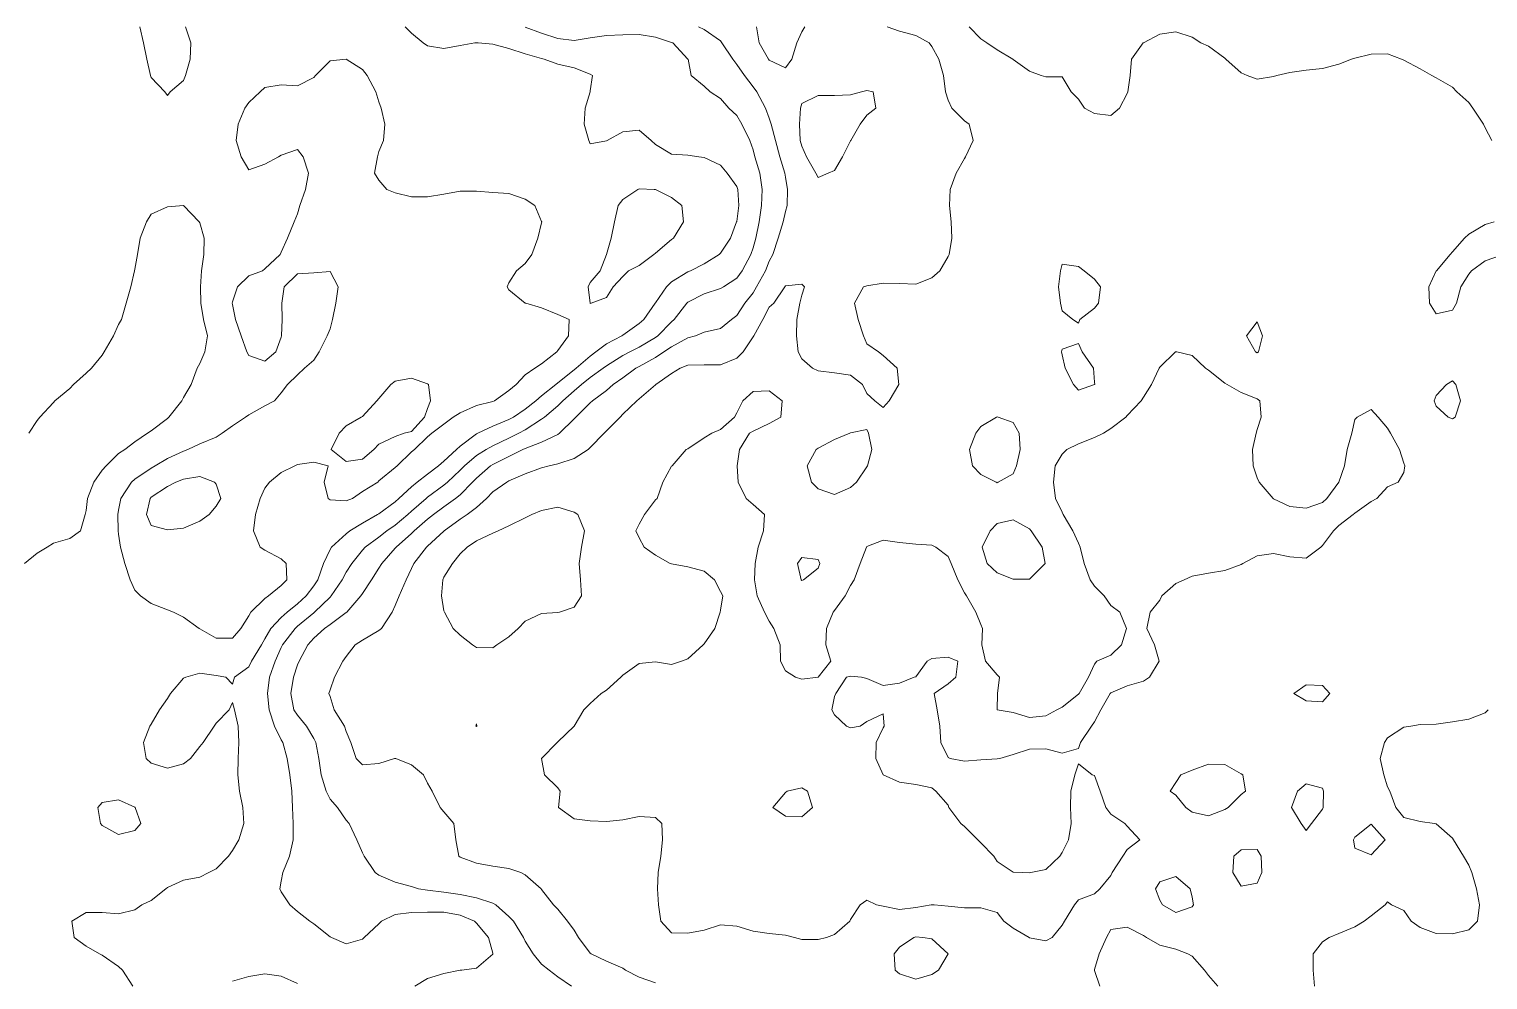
# Model space of a CAD drawing. Header units: centimetres. Extents: x 0 to 642158, y -847 to 649707.
# Drawn here: x 617373 to 617417.83, y 620826.95 to 620856.17 of the extents above; entities that cross this region are included whole.
import ezdxf

# ---------------------------------------------------------------- set-up
doc = ezdxf.new("R2010")
doc.units = ezdxf.units.CM
doc.header["$MEASUREMENT"] = 0
doc.layers.add('WAL_topographie 0.5', color=253, linetype='Continuous', lineweight=20)

msp = doc.modelspace()

# ---------------------------------------------------------------- linework, layer by layer
at = {"layer": 'WAL_topographie 0.5'}
for points in [[(617384.561, 620856.25), (617384.75, 620856.048), (617385.116, 620855.75), (617385.25, 620855.659), (617385.75, 620855.577), (617386.25, 620855.668), (617386.7, 620855.75), (617386.75, 620855.756), (617386.808, 620855.75), (617387.25, 620855.713), (617387.75, 620855.579), (617388.25, 620855.419), (617388.75, 620855.269), (617388.828, 620855.25), (617389.25, 620855.1), (617389.75, 620854.985), (617390.25, 620854.793), (617390.319, 620854.75), (617390.25, 620854.276), (617390.247, 620854.25), (617390.091, 620853.75), (617390.059, 620853.25), (617390.203, 620852.75), (617390.25, 620852.65), (617390.75, 620852.738), (617390.764, 620852.75), (617391.25, 620853.019), (617391.75, 620853.067), (617392.117, 620852.75), (617392.25, 620852.628), (617392.75, 620852.33), (617393.25, 620852.296), (617393.583, 620852.25), (617393.75, 620852.23), (617394.25, 620851.99), (617394.459, 620851.75), (617394.75, 620851.339), (617394.783, 620851.25), (617394.816, 620850.75), (617394.75, 620850.263), (617394.747, 620850.25), (617394.557, 620849.75), (617394.25, 620849.284), (617394.215, 620849.25), (617393.75, 620848.956), (617393.332, 620848.75), (617393.25, 620848.717), (617392.75, 620848.408), (617392.591, 620848.25), (617392.25, 620847.761), (617392.242, 620847.75), (617391.89, 620847.25), (617391.75, 620847.127), (617391.25, 620846.772), (617391.217, 620846.75), (617390.75, 620846.505), (617390.424, 620846.25), (617390.25, 620846.123), (617389.812, 620845.75), (617389.75, 620845.701), (617389.25, 620845.297), (617389.19, 620845.25), (617388.75, 620844.899), (617388.579, 620844.75), (617388.25, 620844.491), (617387.887, 620844.25), (617387.75, 620844.172), (617387.25, 620843.97), (617386.791, 620843.75), (617386.75, 620843.73), (617386.25, 620843.355), (617386.139, 620843.25), (617385.75, 620842.893), (617385.579, 620842.75), (617385.25, 620842.495), (617384.933, 620842.25), (617384.75, 620842.103), (617384.364, 620841.75), (617384.25, 620841.647), (617383.75, 620841.276), (617383.707, 620841.25), (617383.25, 620840.991), (617382.857, 620840.75), (617382.75, 620840.664), (617382.291, 620840.25), (617382.25, 620840.18), (617382.054, 620839.75), (617381.875, 620839.25), (617381.75, 620839.065), (617381.512, 620838.75), (617381.25, 620838.509), (617380.935, 620838.25), (617380.75, 620838.091), (617380.435, 620837.75), (617380.25, 620837.432), (617380.144, 620837.25), (617379.838, 620836.75), (617379.75, 620836.571), (617379.313, 620836.25), (617379.25, 620836.041), (617379.052, 620836.25), (617378.75, 620836.3), (617378.25, 620836.38), (617377.814, 620836.25), (617377.75, 620836.218), (617377.351, 620835.75), (617377.25, 620835.6), (617377.011, 620835.25), (617376.75, 620834.81), (617376.712, 620834.75), (617376.52, 620834.25), (617376.596, 620833.75), (617376.75, 620833.607), (617377.25, 620833.461), (617377.75, 620833.594), (617377.965, 620833.75), (617378.25, 620834.12), (617378.35, 620834.25), (617378.693, 620834.75), (617378.75, 620834.84), (617379.151, 620835.25), (617379.25, 620835.479), (617379.315, 620835.25), (617379.429, 620834.75), (617379.448, 620834.25), (617379.424, 620833.75), (617379.418, 620833.25), (617379.464, 620832.75), (617379.565, 620832.25), (617379.603, 620831.75), (617379.446, 620831.25), (617379.25, 620830.925), (617379.133, 620830.75), (617378.75, 620830.358), (617378.528, 620830.25), (617378.25, 620830.107), (617377.75, 620830.013), (617377.25, 620829.786), (617377.2, 620829.75), (617376.75, 620829.392), (617376.466, 620829.25), (617376.25, 620829.104), (617375.75, 620828.977), (617375.25, 620829.022), (617374.75, 620829.021), (617374.318, 620828.75), (617374.385, 620828.25), (617374.75, 620827.985), (617375.164, 620827.75), (617375.25, 620827.706), (617375.75, 620827.362), (617375.872, 620827.25), (617376.192, 620826.75)], [(617376.409, 620856.25), (617376.515, 620855.75), (617376.619, 620855.25), (617376.732, 620854.75), (617376.75, 620854.69), (617377.173, 620854.25), (617377.25, 620854.139), (617377.335, 620854.25), (617377.75, 620854.592), (617377.806, 620854.75), (617377.949, 620855.25), (617377.967, 620855.75), (617377.808, 620856.25)], [(617388.25, 620856.237), (617388.75, 620856.049), (617389.25, 620855.883), (617389.75, 620855.823), (617390.25, 620855.904), (617390.75, 620855.975), (617391.25, 620856.005), (617391.75, 620856.01), (617392.25, 620855.928), (617392.75, 620855.767), (617392.784, 620855.75), (617393.25, 620855.255), (617393.256, 620855.25), (617393.348, 620854.75), (617393.75, 620854.419), (617393.93, 620854.25), (617394.25, 620854.04), (617394.505, 620853.75), (617394.75, 620853.517), (617394.906, 620853.25), (617395.154, 620852.75), (617395.25, 620852.466), (617395.307, 620852.25), (617395.463, 620851.75), (617395.536, 620851.25), (617395.511, 620850.75), (617395.438, 620850.25), (617395.332, 620849.75), (617395.25, 620849.449), (617395.183, 620849.25), (617394.918, 620848.75), (617394.75, 620848.517), (617394.339, 620848.25), (617394.25, 620848.197), (617393.75, 620848.04), (617393.25, 620847.784), (617393.214, 620847.75), (617392.823, 620847.25), (617392.75, 620847.182), (617392.326, 620846.75), (617392.25, 620846.698), (617391.75, 620846.401), (617391.462, 620846.25), (617391.25, 620846.138), (617390.75, 620845.827), (617390.647, 620845.75), (617390.25, 620845.462), (617389.982, 620845.25), (617389.75, 620845.052), (617389.402, 620844.75), (617389.25, 620844.597), (617388.843, 620844.25), (617388.75, 620844.181), (617388.25, 620843.861), (617388.052, 620843.75), (617387.75, 620843.597), (617387.25, 620843.364), (617387.049, 620843.25), (617386.75, 620843.066), (617386.383, 620842.75), (617386.25, 620842.614), (617385.858, 620842.25), (617385.75, 620842.16), (617385.25, 620841.784), (617385.209, 620841.75), (617384.75, 620841.353), (617384.637, 620841.25), (617384.25, 620840.927), (617383.995, 620840.75), (617383.75, 620840.562), (617383.335, 620840.25), (617383.25, 620840.153), (617382.919, 620839.75), (617382.75, 620839.481), (617382.625, 620839.25), (617382.286, 620838.75), (617382.25, 620838.714), (617381.777, 620838.25), (617381.75, 620838.228), (617381.25, 620837.818), (617381.174, 620837.75), (617380.793, 620837.25), (617380.75, 620837.162), (617380.563, 620836.75), (617380.392, 620836.25), (617380.328, 620835.75), (617380.379, 620835.25), (617380.545, 620834.75), (617380.75, 620834.332), (617380.803, 620834.25), (617380.934, 620833.75), (617381.015, 620833.25), (617381.081, 620832.75), (617381.093, 620832.25), (617381.117, 620831.75), (617381.117, 620831.25), (617381.001, 620830.75), (617380.796, 620830.25), (617380.75, 620829.981), (617380.705, 620829.75), (617380.75, 620829.652), (617381.011, 620829.25), (617381.25, 620829.053), (617381.625, 620828.75), (617381.75, 620828.668), (617382.25, 620828.274), (617382.295, 620828.25), (617382.75, 620828.055), (617383.25, 620828.196), (617383.303, 620828.25), (617383.75, 620828.668), (617383.835, 620828.75), (617384.25, 620828.953), (617384.75, 620829.023), (617385.25, 620829.033), (617385.75, 620829.026), (617386.25, 620828.932), (617386.69, 620828.75), (617386.75, 620828.696), (617387.124, 620828.25), (617387.25, 620827.767), (617387.255, 620827.75), (617387.25, 620827.735), (617386.75, 620827.306), (617386.3, 620827.25), (617386.25, 620827.245), (617385.75, 620827.145), (617385.25, 620826.994), (617384.855, 620826.75)], [(617393.579, 620856.25), (617393.75, 620856.168), (617394.25, 620855.811), (617394.295, 620855.75), (617394.635, 620855.25), (617394.75, 620855.087), (617394.993, 620854.75), (617395.25, 620854.4), (617395.367, 620854.25), (617395.631, 620853.75), (617395.75, 620853.434), (617395.812, 620853.25), (617395.94, 620852.75), (617396.076, 620852.25), (617396.232, 620851.75), (617396.25, 620851.62), (617396.309, 620851.25), (617396.302, 620850.75), (617396.25, 620850.573), (617396.178, 620850.25), (617396.021, 620849.75), (617395.861, 620849.25), (617395.75, 620849.043), (617395.631, 620848.75), (617395.36, 620848.25), (617395.25, 620848.069), (617395.002, 620847.75), (617394.75, 620847.371), (617394.586, 620847.25), (617394.25, 620846.975), (617393.75, 620846.864), (617393.481, 620846.75), (617393.25, 620846.69), (617392.75, 620846.411), (617392.506, 620846.25), (617392.25, 620846.08), (617391.75, 620845.805), (617391.65, 620845.75), (617391.25, 620845.46), (617390.953, 620845.25), (617390.75, 620845.07), (617390.322, 620844.75), (617390.25, 620844.685), (617389.8, 620844.25), (617389.75, 620844.197), (617389.299, 620843.75), (617389.25, 620843.716), (617388.75, 620843.479), (617388.25, 620843.286), (617388.173, 620843.25), (617387.75, 620843.04), (617387.25, 620842.793), (617387.184, 620842.75), (617386.75, 620842.375), (617386.627, 620842.25), (617386.25, 620841.862), (617386.111, 620841.75), (617385.75, 620841.493), (617385.427, 620841.25), (617385.25, 620841.107), (617384.831, 620840.75), (617384.75, 620840.674), (617384.278, 620840.25), (617384.25, 620840.215), (617383.84, 620839.75), (617383.75, 620839.608), (617383.523, 620839.25), (617383.25, 620838.83), (617383.198, 620838.75), (617382.763, 620838.25), (617382.75, 620838.241), (617382.25, 620837.876), (617382.085, 620837.75), (617381.75, 620837.45), (617381.564, 620837.25), (617381.297, 620836.75), (617381.25, 620836.635), (617381.125, 620836.25), (617381.041, 620835.75), (617381.142, 620835.25), (617381.25, 620835.089), (617381.523, 620834.75), (617381.75, 620834.37), (617381.817, 620834.25), (617381.908, 620833.75), (617381.978, 620833.25), (617382.13, 620832.75), (617382.25, 620832.499), (617382.478, 620832.25), (617382.75, 620831.853), (617382.843, 620831.75), (617383.069, 620831.25), (617383.25, 620830.853), (617383.303, 620830.75), (617383.633, 620830.25), (617383.75, 620830.163), (617384.25, 620829.954), (617384.75, 620829.818), (617384.971, 620829.75), (617385.25, 620829.705), (617385.75, 620829.641), (617386.25, 620829.569), (617386.75, 620829.473), (617387.25, 620829.309), (617387.348, 620829.25), (617387.75, 620828.9), (617387.885, 620828.75), (617388.196, 620828.25), (617388.25, 620828.133), (617388.495, 620827.75), (617388.75, 620827.428), (617388.982, 620827.25), (617389.25, 620827.045), (617389.673, 620826.75)], [(617399.374, 620856.25), (617399.75, 620856.117), (617400.25, 620855.979), (617400.659, 620855.75), (617400.75, 620855.64), (617400.965, 620855.25), (617401.107, 620854.75), (617401.169, 620854.25), (617401.25, 620853.993), (617401.359, 620853.75), (617401.75, 620853.359), (617401.893, 620853.25), (617402.014, 620852.75), (617401.779, 620852.25), (617401.75, 620852.203), (617401.498, 620851.75), (617401.314, 620851.25), (617401.29, 620850.75), (617401.341, 620850.25), (617401.359, 620849.75), (617401.28, 620849.25), (617401.25, 620849.188), (617400.987, 620848.75), (617400.75, 620848.527), (617400.25, 620848.335), (617399.75, 620848.353), (617399.25, 620848.366), (617398.75, 620848.284), (617398.644, 620848.25), (617398.366, 620847.75), (617398.486, 620847.25), (617398.644, 620846.75), (617398.75, 620846.5), (617399.104, 620846.25), (617399.25, 620846.147), (617399.679, 620845.75), (617399.728, 620845.25), (617399.439, 620844.75), (617399.25, 620844.547), (617398.995, 620844.75), (617398.75, 620844.975), (617398.618, 620845.25), (617398.25, 620845.541), (617397.75, 620845.613), (617397.25, 620845.67), (617397.076, 620845.75), (617396.75, 620846.038), (617396.642, 620846.25), (617396.589, 620846.75), (617396.601, 620847.25), (617396.691, 620847.75), (617396.75, 620848), (617396.83, 620848.25), (617396.75, 620848.337), (617396.25, 620848.28), (617396.23, 620848.25), (617395.887, 620847.75), (617395.75, 620847.633), (617395.555, 620847.25), (617395.274, 620846.75), (617395.25, 620846.714), (617394.945, 620846.25), (617394.75, 620846.065), (617394.25, 620845.856), (617393.75, 620845.853), (617393.25, 620845.844), (617393.013, 620845.75), (617392.75, 620845.585), (617392.261, 620845.25), (617392.25, 620845.241), (617391.75, 620844.813), (617391.681, 620844.75), (617391.25, 620844.336), (617391.168, 620844.25), (617390.75, 620843.823), (617390.673, 620843.75), (617390.25, 620843.312), (617390.179, 620843.25), (617389.75, 620842.98), (617389.25, 620842.816), (617388.984, 620842.75), (617388.75, 620842.686), (617388.25, 620842.508), (617387.75, 620842.287), (617387.684, 620842.25), (617387.25, 620841.954), (617387.059, 620841.75), (617386.75, 620841.473), (617386.46, 620841.25), (617386.25, 620841.11), (617385.755, 620840.75), (617385.75, 620840.745), (617385.25, 620840.285), (617385.213, 620840.25), (617384.821, 620839.75), (617384.75, 620839.591), (617384.586, 620839.25), (617384.372, 620838.75), (617384.25, 620838.461), (617384.158, 620838.25), (617383.828, 620837.75), (617383.75, 620837.693), (617383.25, 620837.39), (617383.024, 620837.25), (617382.75, 620836.889), (617382.645, 620836.75), (617382.383, 620836.25), (617382.25, 620835.86), (617382.218, 620835.75), (617382.25, 620835.657), (617382.377, 620835.25), (617382.691, 620834.75), (617382.75, 620834.58), (617382.889, 620834.25), (617383.05, 620833.75), (617383.25, 620833.554), (617383.75, 620833.603), (617384.235, 620833.75), (617384.25, 620833.755), (617384.268, 620833.75), (617384.75, 620833.563), (617385.124, 620833.25), (617385.25, 620833), (617385.392, 620832.75), (617385.64, 620832.25), (617385.75, 620832.113), (617386.055, 620831.75), (617386.119, 620831.25), (617386.207, 620830.75), (617386.25, 620830.716), (617386.75, 620830.532), (617387.25, 620830.448), (617387.75, 620830.375), (617388.113, 620830.25), (617388.25, 620830.18), (617388.735, 620829.75), (617388.75, 620829.731), (617389.122, 620829.25), (617389.25, 620829.122), (617389.549, 620828.75), (617389.75, 620828.478), (617389.885, 620828.25), (617390.25, 620827.772), (617390.28, 620827.75), (617390.75, 620827.525), (617391.25, 620827.312), (617391.332, 620827.25), (617391.75, 620827.027), (617392.25, 620826.852)], [(617395.36, 620856.25), (617395.435, 620855.75), (617395.725, 620855.25), (617395.75, 620855.219), (617396.25, 620854.988), (617396.442, 620855.25), (617396.595, 620855.75), (617396.75, 620856.091), (617396.845, 620856.25)], [(617401.892, 620856.25), (617402.25, 620855.873), (617402.432, 620855.75), (617402.75, 620855.542), (617403.236, 620855.25), (617403.25, 620855.24), (617403.75, 620854.879), (617404.104, 620854.75), (617404.25, 620854.704), (617404.75, 620854.71), (617405.024, 620854.25), (617405.25, 620854.024), (617405.442, 620853.75), (617405.75, 620853.585), (617406.25, 620853.517), (617406.509, 620853.75), (617406.75, 620854.193), (617406.77, 620854.25), (617406.844, 620854.75), (617406.881, 620855.25), (617407.24, 620855.75), (617407.25, 620855.758), (617407.75, 620856.022), (617408.25, 620856.093), (617408.75, 620855.93), (617409.017, 620855.75), (617409.25, 620855.648), (617409.75, 620855.278), (617409.787, 620855.25), (617410.25, 620854.828), (617410.439, 620854.75), (617410.75, 620854.64), (617411.25, 620854.721), (617411.347, 620854.75), (617411.75, 620854.844), (617412.25, 620854.917), (617412.75, 620854.962), (617413.25, 620855.098), (617413.643, 620855.25), (617413.75, 620855.286), (617414.25, 620855.406), (617414.75, 620855.416), (617415.183, 620855.25), (617415.25, 620855.225), (617415.75, 620854.955), (617416.118, 620854.75), (617416.25, 620854.68), (617416.75, 620854.392), (617416.883, 620854.25), (617417.25, 620853.916), (617417.369, 620853.75), (617417.706, 620853.25), (617417.75, 620853.139), (617417.96, 620852.75)], [(617379.512, 620837.75), (617379.25, 620837.448), (617378.75, 620837.451), (617378.25, 620837.738), (617378.229, 620837.75), (617377.75, 620838.094), (617377.435, 620838.25), (617377.25, 620838.323), (617376.75, 620838.515), (617376.429, 620838.75), (617376.25, 620838.932), (617376.103, 620839.25), (617375.941, 620839.75), (617375.814, 620840.25), (617375.75, 620840.649), (617375.736, 620840.75), (617375.726, 620841.25), (617375.75, 620841.383), (617375.816, 620841.75), (617376.147, 620842.25), (617376.25, 620842.338), (617376.75, 620842.68), (617376.876, 620842.75), (617377.25, 620842.977), (617377.75, 620843.203), (617377.879, 620843.25), (617378.25, 620843.429), (617378.75, 620843.635), (617378.933, 620843.75), (617379.25, 620843.983), (617379.648, 620844.25), (617379.75, 620844.323), (617380.25, 620844.59), (617380.542, 620844.75), (617380.75, 620844.996), (617380.944, 620845.25), (617381.25, 620845.55), (617381.461, 620845.75), (617381.75, 620845.999), (617381.915, 620846.25), (617382.157, 620846.75), (617382.25, 620846.964), (617382.327, 620847.25), (617382.433, 620847.75), (617382.503, 620848.25), (617382.25, 620848.722), (617381.75, 620848.683), (617381.25, 620848.656), (617380.837, 620848.25), (617380.771, 620847.75), (617380.776, 620847.25), (617380.759, 620846.75), (617380.75, 620846.708), (617380.58, 620846.25), (617380.25, 620845.968), (617379.75, 620846.143), (617379.693, 620846.25), (617379.523, 620846.75), (617379.343, 620847.25), (617379.25, 620847.706), (617379.242, 620847.75), (617379.25, 620847.788), (617379.402, 620848.25), (617379.75, 620848.589), (617380.176, 620848.75), (617380.25, 620848.804), (617380.718, 620849.25), (617380.75, 620849.315), (617380.947, 620849.75), (617381.145, 620850.25), (617381.25, 620850.5), (617381.327, 620850.75), (617381.497, 620851.25), (617381.591, 620851.75), (617381.428, 620852.25), (617381.25, 620852.47), (617380.75, 620852.302), (617380.667, 620852.25), (617380.25, 620852.025), (617379.75, 620851.849), (617379.522, 620852.25), (617379.363, 620852.75), (617379.425, 620853.25), (617379.633, 620853.75), (617379.75, 620853.924), (617380.098, 620854.25), (617380.25, 620854.378), (617380.75, 620854.464), (617381.25, 620854.43), (617381.75, 620854.693), (617381.808, 620854.75), (617382.25, 620855.199), (617382.75, 620855.25), (617382.75, 620855.25), (617382.75, 620855.25), (617383.25, 620854.935), (617383.388, 620854.75), (617383.656, 620854.25), (617383.75, 620853.942), (617383.826, 620853.75), (617383.938, 620853.25), (617383.892, 620852.75), (617383.75, 620852.412), (617383.704, 620852.25), (617383.617, 620851.75), (617383.75, 620851.53), (617384, 620851.25), (617384.25, 620851.146), (617384.75, 620851.023), (617385.25, 620851.016), (617385.75, 620851.104), (617386.25, 620851.197), (617386.75, 620851.198), (617387.25, 620851.151), (617387.75, 620851.118), (617388.25, 620850.948), (617388.543, 620850.75), (617388.75, 620850.265), (617388.757, 620850.25), (617388.75, 620850.219), (617388.636, 620849.75), (617388.457, 620849.25), (617388.25, 620848.967), (617387.977, 620848.75), (617387.75, 620848.377), (617387.69, 620848.25), (617387.75, 620848.16), (617388.25, 620847.755), (617388.263, 620847.75), (617388.75, 620847.609), (617389.25, 620847.403), (617389.599, 620847.25), (617389.578, 620846.75), (617389.25, 620846.294), (617389.223, 620846.25), (617388.75, 620845.885), (617388.548, 620845.75), (617388.25, 620845.547), (617387.972, 620845.25), (617387.75, 620845.068), (617387.306, 620844.75), (617387.25, 620844.729), (617386.75, 620844.605), (617386.25, 620844.383), (617386.031, 620844.25), (617385.75, 620844.028), (617385.379, 620843.75), (617385.25, 620843.645), (617384.848, 620843.25), (617384.75, 620843.179), (617384.314, 620842.75), (617384.25, 620842.698), (617383.75, 620842.29), (617383.717, 620842.25), (617383.25, 620841.958), (617382.939, 620841.75), (617382.75, 620841.672), (617382.25, 620841.709), (617382.193, 620841.75), (617382.072, 620842.25), (617382.197, 620842.75), (617381.75, 620842.866), (617381.25, 620842.795), (617381.171, 620842.75), (617380.75, 620842.541), (617380.393, 620842.25), (617380.25, 620842.06), (617380.103, 620841.75), (617379.964, 620841.25), (617379.899, 620840.75), (617380.106, 620840.25), (617380.25, 620840.161), (617380.75, 620839.887), (617380.905, 620839.75), (617380.919, 620839.25), (617380.75, 620839.067), (617380.361, 620838.75), (617380.25, 620838.668), (617379.814, 620838.25), (617379.75, 620838.134), (617379.512, 620837.75)], [(617397.25, 620851.616), (617397.557, 620851.75), (617397.75, 620851.825), (617398.002, 620852.25), (617398.25, 620852.74), (617398.255, 620852.75), (617398.543, 620853.25), (617398.75, 620853.53), (617399.025, 620853.75), (617398.94, 620854.25), (617398.75, 620854.288), (617398.587, 620854.25), (617398.25, 620854.16), (617397.75, 620854.131), (617397.25, 620854.13), (617396.75, 620853.892), (617396.707, 620853.75), (617396.674, 620853.25), (617396.703, 620852.75), (617396.75, 620852.576), (617396.893, 620852.25), (617397.183, 620851.75), (617397.25, 620851.616)], [(617390.279, 620847.75), (617390.25, 620847.743), (617390.241, 620847.75), (617390.181, 620848.25), (617390.25, 620848.387), (617390.552, 620848.75), (617390.75, 620849.25), (617390.75, 620849.25), (617390.89, 620849.75), (617390.995, 620850.25), (617391.106, 620850.75), (617391.25, 620850.936), (617391.706, 620851.25), (617391.75, 620851.267), (617392.212, 620851.25), (617392.25, 620851.248), (617392.75, 620850.997), (617393.067, 620850.75), (617393.109, 620850.25), (617392.806, 620849.75), (617392.75, 620849.704), (617392.25, 620849.285), (617392.202, 620849.25), (617391.75, 620848.908), (617391.426, 620848.75), (617391.25, 620848.571), (617390.951, 620848.25), (617390.75, 620847.928), (617390.279, 620847.75)], [(617372.864, 620839.75), (617373.25, 620840.064), (617373.556, 620840.25), (617373.75, 620840.368), (617374.25, 620840.52), (617374.581, 620840.75), (617374.726, 620841.25), (617374.75, 620841.375), (617374.794, 620841.75), (617374.99, 620842.25), (617375.25, 620842.614), (617375.365, 620842.75), (617375.75, 620843.133), (617375.94, 620843.25), (617376.25, 620843.49), (617376.64, 620843.75), (617376.75, 620843.823), (617377.25, 620844.208), (617377.3, 620844.25), (617377.699, 620844.75), (617377.75, 620844.847), (617377.982, 620845.25), (617378.169, 620845.75), (617378.25, 620845.895), (617378.4, 620846.25), (617378.486, 620846.75), (617378.363, 620847.25), (617378.281, 620847.75), (617378.269, 620848.25), (617378.296, 620848.75), (617378.373, 620849.25), (617378.377, 620849.75), (617378.25, 620850.225), (617378.233, 620850.25), (617377.75, 620850.75), (617377.25, 620850.712), (617376.75, 620850.485), (617376.612, 620850.25), (617376.412, 620849.75), (617376.332, 620849.25), (617376.25, 620848.798), (617376.245, 620848.75), (617376.126, 620848.25), (617375.989, 620847.75), (617375.836, 620847.25), (617375.75, 620847.097), (617375.591, 620846.75), (617375.31, 620846.25), (617375.25, 620846.148), (617374.914, 620845.75), (617374.75, 620845.6), (617374.366, 620845.25), (617374.25, 620845.128), (617373.797, 620844.75), (617373.75, 620844.698), (617373.334, 620844.25), (617373.25, 620844.139), (617372.998, 620843.75)], [(617418.026, 620850.25), (617417.75, 620850.173), (617417.25, 620849.876), (617417.12, 620849.75), (617416.75, 620849.327), (617416.675, 620849.25), (617416.258, 620848.75), (617416.25, 620848.742), (617416.024, 620848.25), (617416.038, 620847.75), (617416.25, 620847.423), (617416.75, 620847.538), (617416.875, 620847.75), (617417, 620848.25), (617417.25, 620848.646), (617417.334, 620848.75), (617417.75, 620849.056), (617418.25, 620849.225)], [(617405.295, 620847.25), (617405.25, 620847.131), (617405.083, 620847.25), (617404.75, 620847.513), (617404.699, 620847.75), (617404.643, 620848.25), (617404.703, 620848.75), (617404.75, 620848.948), (617405.25, 620848.88), (617405.431, 620848.75), (617405.75, 620848.484), (617405.933, 620848.25), (617405.866, 620847.75), (617405.75, 620847.599), (617405.295, 620847.25)], [(617410.791, 620846.25), (617410.75, 620846.224), (617410.697, 620846.25), (617410.422, 620846.75), (617410.75, 620847.179), (617410.912, 620846.75), (617410.791, 620846.25)], [(617405.752, 620845.25), (617405.75, 620845.246), (617405.25, 620845.072), (617405.101, 620845.25), (617404.849, 620845.75), (617404.75, 620846.167), (617404.735, 620846.25), (617404.75, 620846.337), (617405.25, 620846.508), (617405.362, 620846.25), (617405.715, 620845.75), (617405.75, 620845.321), (617405.752, 620845.25)], [(617404.25, 620828.15), (617404.448, 620828.25), (617404.75, 620828.628), (617404.821, 620828.75), (617405.126, 620829.25), (617405.25, 620829.412), (617405.75, 620829.594), (617405.906, 620829.75), (617406.25, 620830.154), (617406.285, 620830.25), (617406.621, 620830.75), (617406.75, 620830.952), (617407.143, 620831.25), (617406.75, 620831.676), (617406.682, 620831.75), (617406.25, 620832.043), (617406.09, 620832.25), (617405.918, 620832.75), (617405.75, 620833.227), (617405.676, 620833.25), (617405.25, 620833.588), (617405.14, 620833.25), (617405.023, 620832.75), (617405.011, 620832.25), (617405.03, 620831.75), (617404.945, 620831.25), (617404.75, 620830.867), (617404.681, 620830.75), (617404.25, 620830.341), (617403.792, 620830.25), (617403.75, 620830.24), (617403.542, 620830.25), (617403.25, 620830.261), (617402.75, 620830.591), (617402.649, 620830.75), (617402.25, 620831.158), (617402.156, 620831.25), (617401.75, 620831.659), (617401.635, 620831.75), (617401.273, 620832.25), (617401.25, 620832.322), (617400.872, 620832.75), (617400.75, 620832.851), (617400.25, 620832.957), (617399.75, 620833.027), (617399.25, 620833.25), (617399.25, 620833.25), (617399.024, 620833.75), (617399.037, 620834.25), (617399.25, 620834.692), (617399.283, 620834.75), (617399.25, 620835.125), (617398.75, 620834.889), (617398.542, 620834.75), (617398.25, 620834.691), (617398.12, 620834.75), (617397.75, 620835.095), (617397.668, 620835.25), (617397.75, 620835.659), (617397.796, 620835.75), (617398.125, 620836.25), (617398.25, 620836.286), (617398.583, 620836.25), (617398.75, 620836.217), (617399.25, 620836), (617399.75, 620836.065), (617400.205, 620836.25), (617400.25, 620836.266), (617400.607, 620836.75), (617400.75, 620836.825), (617401.25, 620836.868), (617401.544, 620836.75), (617401.479, 620836.25), (617401.25, 620836.05), (617400.821, 620835.75), (617400.913, 620835.25), (617400.997, 620834.75), (617401.026, 620834.25), (617401.25, 620833.779), (617401.31, 620833.75), (617401.75, 620833.675), (617402.25, 620833.717), (617402.75, 620833.74), (617402.831, 620833.75), (617403.25, 620833.873), (617403.75, 620834.043), (617404.25, 620834.047), (617404.75, 620833.92), (617405.25, 620834.056), (617405.316, 620834.25), (617405.65, 620834.75), (617405.75, 620834.879), (617405.945, 620835.25), (617406.225, 620835.75), (617406.25, 620835.769), (617406.75, 620835.984), (617407.25, 620836.132), (617407.431, 620836.25), (617407.738, 620836.75), (617407.587, 620837.25), (617407.356, 620837.75), (617407.456, 620838.25), (617407.75, 620838.625), (617407.818, 620838.75), (617408.25, 620839.137), (617408.497, 620839.25), (617408.75, 620839.362), (617409.25, 620839.452), (617409.75, 620839.531), (617410.25, 620839.722), (617410.302, 620839.75), (617410.75, 620839.983), (617411.25, 620840.051), (617411.75, 620839.949), (617412.25, 620839.91), (617412.705, 620840.25), (617412.75, 620840.299), (617413.096, 620840.75), (617413.25, 620840.911), (617413.693, 620841.25), (617413.75, 620841.294), (617414.25, 620841.65), (617414.421, 620841.75), (617414.75, 620842.109), (617415.074, 620842.25), (617415.25, 620842.55), (617415.281, 620842.75), (617415.25, 620842.832), (617415.117, 620843.25), (617414.838, 620843.75), (617414.75, 620843.911), (617414.466, 620844.25), (617414.25, 620844.479), (617413.82, 620844.25), (617413.75, 620844.174), (617413.651, 620843.75), (617413.511, 620843.25), (617413.431, 620842.75), (617413.25, 620842.25), (617413.25, 620842.25), (617412.89, 620841.75), (617412.75, 620841.618), (617412.25, 620841.445), (617411.75, 620841.498), (617411.25, 620841.732), (617411.233, 620841.75), (617410.804, 620842.25), (617410.75, 620842.386), (617410.623, 620842.75), (617410.606, 620843.25), (617410.712, 620843.75), (617410.75, 620843.866), (617410.864, 620844.25), (617410.823, 620844.75), (617410.75, 620844.81), (617410.25, 620845.008), (617409.827, 620845.25), (617409.75, 620845.296), (617409.25, 620845.689), (617409.159, 620845.75), (617408.75, 620846.138), (617408.274, 620846.25), (617408.25, 620846.259), (617408.235, 620846.25), (617407.75, 620845.785), (617407.735, 620845.75), (617407.5, 620845.25), (617407.25, 620844.861), (617407.179, 620844.75), (617406.75, 620844.299), (617406.71, 620844.25), (617406.25, 620843.897), (617406.019, 620843.75), (617405.75, 620843.618), (617405.25, 620843.422), (617404.894, 620843.25), (617404.75, 620843.112), (617404.532, 620842.75), (617404.483, 620842.25), (617404.549, 620841.75), (617404.75, 620841.326), (617404.782, 620841.25), (617405.077, 620840.75), (617405.25, 620840.371), (617405.302, 620840.25), (617405.424, 620839.75), (617405.615, 620839.25), (617405.75, 620839.051), (617406.046, 620838.75), (617406.25, 620838.458), (617406.527, 620838.25), (617406.728, 620837.75), (617406.573, 620837.25), (617406.25, 620836.933), (617405.818, 620836.75), (617405.75, 620836.65), (617405.562, 620836.25), (617405.275, 620835.75), (617405.25, 620835.734), (617404.75, 620835.335), (617404.583, 620835.25), (617404.25, 620835.064), (617403.75, 620835.016), (617403.25, 620835.169), (617402.75, 620835.25), (617402.75, 620835.25), (617402.75, 620835.251), (617402.765, 620835.75), (617402.83, 620836.25), (617402.75, 620836.329), (617402.392, 620836.75), (617402.28, 620837.25), (617402.308, 620837.75), (617402.25, 620837.868), (617402.098, 620838.25), (617401.81, 620838.75), (617401.75, 620838.846), (617401.549, 620839.25), (617401.341, 620839.75), (617401.25, 620839.968), (617400.869, 620840.25), (617400.75, 620840.312), (617400.25, 620840.338), (617399.75, 620840.395), (617399.25, 620840.467), (617398.75, 620840.273), (617398.736, 620840.25), (617398.547, 620839.75), (617398.363, 620839.25), (617398.25, 620839.072), (617398.085, 620838.75), (617397.75, 620838.298), (617397.717, 620838.25), (617397.507, 620837.75), (617397.486, 620837.25), (617397.64, 620836.75), (617397.25, 620836.25), (617397.25, 620836.25), (617396.75, 620836.192), (617396.554, 620836.25), (617396.25, 620836.45), (617396.098, 620836.75), (617396.082, 620837.25), (617395.892, 620837.75), (617395.75, 620837.97), (617395.603, 620838.25), (617395.378, 620838.75), (617395.293, 620839.25), (617395.321, 620839.75), (617395.409, 620840.25), (617395.573, 620840.75), (617395.606, 620841.25), (617395.25, 620841.558), (617395.04, 620841.75), (617394.791, 620842.25), (617394.764, 620842.75), (617394.834, 620843.25), (617395.139, 620843.75), (617395.25, 620843.811), (617395.75, 620844.048), (617396.108, 620844.25), (617396.146, 620844.75), (617395.75, 620845.055), (617395.25, 620845.039), (617394.934, 620844.75), (617394.75, 620844.38), (617394.682, 620844.25), (617394.25, 620843.865), (617393.985, 620843.75), (617393.75, 620843.612), (617393.25, 620843.276), (617393.198, 620843.25), (617392.762, 620842.75), (617392.75, 620842.735), (617392.475, 620842.25), (617392.304, 620841.75), (617392.25, 620841.701), (617391.912, 620841.25), (617391.75, 620840.961), (617391.651, 620840.75), (617391.75, 620840.539), (617391.909, 620840.25), (617392.25, 620840.008), (617392.705, 620839.75), (617392.75, 620839.734), (617393.25, 620839.647), (617393.75, 620839.51), (617394.071, 620839.25), (617394.25, 620838.889), (617394.321, 620838.75), (617394.25, 620838.315), (617394.244, 620838.25), (617394.08, 620837.75), (617393.75, 620837.28), (617393.718, 620837.25), (617393.25, 620836.815), (617393.05, 620836.75), (617392.75, 620836.642), (617392.25, 620836.725), (617391.75, 620836.673), (617391.25, 620836.315), (617391.185, 620836.25), (617390.75, 620835.859), (617390.583, 620835.75), (617390.25, 620835.442), (617390.053, 620835.25), (617389.75, 620834.75), (617389.75, 620834.75), (617389.25, 620834.261), (617389.236, 620834.25), (617388.75, 620833.75), (617388.844, 620833.25), (617389.25, 620832.852), (617389.323, 620832.75), (617389.271, 620832.25), (617389.75, 620831.896), (617390.25, 620831.841), (617390.75, 620831.814), (617391.25, 620831.866), (617391.75, 620831.974), (617392.25, 620831.942), (617392.451, 620831.75), (617392.472, 620831.25), (617392.412, 620830.75), (617392.336, 620830.25), (617392.313, 620829.75), (617392.346, 620829.25), (617392.419, 620828.75), (617392.75, 620828.397), (617393.25, 620828.384), (617393.75, 620828.474), (617394.25, 620828.636), (617394.75, 620828.594), (617395.25, 620828.444), (617395.75, 620828.373), (617396.25, 620828.325), (617396.524, 620828.25), (617396.75, 620828.194), (617397.25, 620828.184), (617397.507, 620828.25), (617397.75, 620828.344), (617398.226, 620828.75), (617398.25, 620828.799), (617398.548, 620829.25), (617398.75, 620829.399), (617399.048, 620829.25), (617399.25, 620829.216), (617399.75, 620829.111), (617400.25, 620829.173), (617400.725, 620829.25), (617400.75, 620829.257), (617400.815, 620829.25), (617401.25, 620829.215), (617401.75, 620829.162), (617402.25, 620829.161), (617402.75, 620829.018), (617402.96, 620828.75), (617403.25, 620828.541), (617403.733, 620828.25), (617403.75, 620828.244), (617404.25, 620828.15)], [(617383.25, 620842.951), (617383.6, 620843.25), (617383.75, 620843.413), (617384.25, 620843.657), (617384.531, 620843.75), (617384.75, 620843.809), (617385.15, 620844.25), (617385.25, 620844.51), (617385.34, 620844.75), (617385.274, 620845.25), (617385.25, 620845.268), (617384.75, 620845.446), (617384.25, 620845.351), (617384.119, 620845.25), (617383.75, 620844.818), (617383.688, 620844.75), (617383.25, 620844.269), (617383.207, 620844.25), (617382.75, 620843.981), (617382.53, 620843.75), (617382.286, 620843.25), (617382.75, 620842.882), (617383.25, 620842.951)], [(617416.829, 620844.25), (617416.75, 620844.194), (617416.614, 620844.25), (617416.25, 620844.586), (617416.181, 620844.75), (617416.25, 620844.912), (617416.563, 620845.25), (617416.75, 620845.359), (617416.854, 620845.25), (617416.997, 620844.75), (617416.829, 620844.25)], [(617402.787, 620842.25), (617402.75, 620842.232), (617402.723, 620842.25), (617402.25, 620842.484), (617401.997, 620842.75), (617401.908, 620843.25), (617402.094, 620843.75), (617402.25, 620843.955), (617402.738, 620844.25), (617402.75, 620844.257), (617402.781, 620844.25), (617403.25, 620844.08), (617403.428, 620843.75), (617403.458, 620843.25), (617403.349, 620842.75), (617403.25, 620842.506), (617402.787, 620842.25)], [(617398.426, 620842.25), (617398.25, 620842.083), (617397.75, 620841.864), (617397.25, 620842.047), (617397.05, 620842.25), (617396.917, 620842.75), (617397.19, 620843.25), (617397.25, 620843.297), (617397.75, 620843.555), (617398.223, 620843.75), (617398.25, 620843.766), (617398.75, 620843.865), (617398.804, 620843.75), (617398.906, 620843.25), (617398.771, 620842.75), (617398.75, 620842.72), (617398.426, 620842.25)], [(617378.533, 620841.25), (617378.25, 620841.048), (617377.75, 620840.839), (617377.25, 620840.778), (617376.75, 620840.914), (617376.605, 620841.25), (617376.718, 620841.75), (617376.75, 620841.783), (617377.25, 620842.12), (617377.508, 620842.25), (617377.75, 620842.339), (617378.25, 620842.421), (617378.702, 620842.25), (617378.75, 620842.184), (617378.891, 620841.75), (617378.75, 620841.507), (617378.533, 620841.25)], [(617387.25, 620837.159), (617387.378, 620837.25), (617387.75, 620837.496), (617388.034, 620837.75), (617388.25, 620837.978), (617388.75, 620838.209), (617389.25, 620838.241), (617389.304, 620838.25), (617389.75, 620838.402), (617389.98, 620838.75), (617389.949, 620839.25), (617389.908, 620839.75), (617389.977, 620840.25), (617390.074, 620840.75), (617389.867, 620841.25), (617389.75, 620841.326), (617389.25, 620841.477), (617388.75, 620841.38), (617388.45, 620841.25), (617388.25, 620841.154), (617387.75, 620840.909), (617387.417, 620840.75), (617387.25, 620840.676), (617386.75, 620840.44), (617386.469, 620840.25), (617386.25, 620840.04), (617386.01, 620839.75), (617385.75, 620839.329), (617385.712, 620839.25), (617385.674, 620838.75), (617385.75, 620838.294), (617385.765, 620838.25), (617386.038, 620837.75), (617386.25, 620837.545), (617386.633, 620837.25), (617386.75, 620837.163), (617387.25, 620837.159)], [(617404.229, 620839.75), (617403.75, 620839.269), (617403.25, 620839.268), (617402.75, 620839.458), (617402.445, 620839.75), (617402.294, 620840.25), (617402.541, 620840.75), (617402.75, 620840.977), (617403.25, 620841.087), (617403.75, 620840.809), (617403.804, 620840.75), (617404.142, 620840.25), (617404.229, 620839.75)], [(617396.798, 620839.25), (617396.75, 620839.226), (617396.728, 620839.25), (617396.618, 620839.75), (617396.75, 620839.93), (617397.25, 620839.871), (617397.304, 620839.75), (617397.25, 620839.6), (617396.798, 620839.25)], [(617412.75, 620835.496), (617412.979, 620835.75), (617412.75, 620835.993), (617412.25, 620836.014), (617411.875, 620835.75), (617412.25, 620835.528), (617412.75, 620835.496)], [(617417.848, 620835.25), (617417.75, 620835.159), (617417.25, 620834.96), (617416.75, 620834.876), (617416.25, 620834.809), (617415.75, 620834.795), (617415.469, 620834.75), (617415.25, 620834.719), (617414.75, 620834.388), (617414.66, 620834.25), (617414.522, 620833.75), (617414.643, 620833.25), (617414.75, 620832.882), (617414.821, 620832.75), (617415.006, 620832.25), (617415.25, 620831.936), (617415.75, 620831.82), (617416.2, 620831.75), (617416.25, 620831.745), (617416.75, 620831.3), (617416.781, 620831.25), (617417.083, 620830.75), (617417.25, 620830.477), (617417.338, 620830.25), (617417.488, 620829.75), (617417.578, 620829.25), (617417.52, 620828.75), (617417.25, 620828.488), (617416.75, 620828.363), (617416.25, 620828.374), (617415.75, 620828.554), (617415.476, 620828.75), (617415.25, 620829.08), (617414.871, 620829.25), (617414.75, 620829.343), (617414.678, 620829.25), (617414.25, 620828.918), (617414.029, 620828.75), (617413.75, 620828.578), (617413.25, 620828.376), (617412.954, 620828.25), (617412.75, 620828.121), (617412.47, 620827.75), (617412.464, 620827.25), (617412.507, 620826.75)], [(617386.75, 620834.735), (617386.763, 620834.75), (617386.75, 620834.821), (617386.731, 620834.75), (617386.75, 620834.735)], [(617409.851, 620832.25), (617409.75, 620832.19), (617409.25, 620831.993), (617408.75, 620832.104), (617408.55, 620832.25), (617408.25, 620832.625), (617408.066, 620832.75), (617408.25, 620833.019), (617408.398, 620833.25), (617408.75, 620833.396), (617409.25, 620833.577), (617409.75, 620833.572), (617410.25, 620833.286), (617410.309, 620833.25), (617410.384, 620832.75), (617410.25, 620832.647), (617409.851, 620832.25)], [(617412.411, 620831.75), (617412.25, 620831.538), (617412.093, 620831.75), (617411.805, 620832.25), (617411.987, 620832.75), (617412.25, 620832.971), (617412.75, 620832.838), (617412.783, 620832.75), (617412.773, 620832.25), (617412.75, 620832.194), (617412.411, 620831.75)], [(617397.078, 620832.25), (617396.75, 620831.958), (617396.25, 620831.982), (617395.855, 620832.25), (617396.25, 620832.704), (617396.304, 620832.75), (617396.75, 620832.851), (617396.926, 620832.75), (617397.078, 620832.25)], [(617376.432, 620831.75), (617376.25, 620831.541), (617375.75, 620831.417), (617375.25, 620831.693), (617375.194, 620831.75), (617375.118, 620832.25), (617375.25, 620832.402), (617375.75, 620832.487), (617376.25, 620832.261), (617376.266, 620832.25), (617376.432, 620831.75)], [(617414.25, 620830.795), (617414.682, 620831.25), (617414.25, 620831.731), (617413.75, 620831.337), (617413.702, 620831.25), (617413.75, 620830.994), (617414.25, 620830.795)], [(617410.75, 620829.917), (617410.885, 620830.25), (617410.863, 620830.75), (617410.75, 620830.959), (617410.25, 620830.946), (617410.023, 620830.75), (617409.995, 620830.25), (617410.25, 620829.824), (617410.75, 620829.917)], [(617408.786, 620829.25), (617408.75, 620829.194), (617408.25, 620829.015), (617407.837, 620829.25), (617407.75, 620829.393), (617407.616, 620829.75), (617407.75, 620829.963), (617408.25, 620830.128), (617408.686, 620829.75), (617408.75, 620829.492), (617408.786, 620829.25)], [(617409.537, 620826.75), (617409.25, 620827.087), (617409.125, 620827.25), (617408.75, 620827.672), (617408.619, 620827.75), (617408.25, 620827.89), (617407.75, 620828.017), (617407.34, 620828.25), (617407.25, 620828.309), (617406.75, 620828.564), (617406.25, 620828.497), (617406.119, 620828.25), (617405.891, 620827.75), (617405.75, 620827.262), (617405.748, 620827.25), (617405.75, 620827.24), (617405.907, 620826.75)], [(617400.952, 620827.25), (617400.75, 620827.115), (617400.25, 620826.972), (617399.75, 620827.135), (617399.619, 620827.25), (617399.592, 620827.75), (617399.75, 620827.95), (617400.194, 620828.25), (617400.25, 620828.267), (617400.474, 620828.25), (617400.75, 620828.214), (617401.246, 620827.75), (617400.952, 620827.25)], [(617379.25, 620826.904), (617379.75, 620827.051), (617380.25, 620827.129), (617380.75, 620827.063), (617381.25, 620826.832)]]:
    msp.add_lwpolyline(points, dxfattribs=at)

doc.saveas('drawing.dxf')
